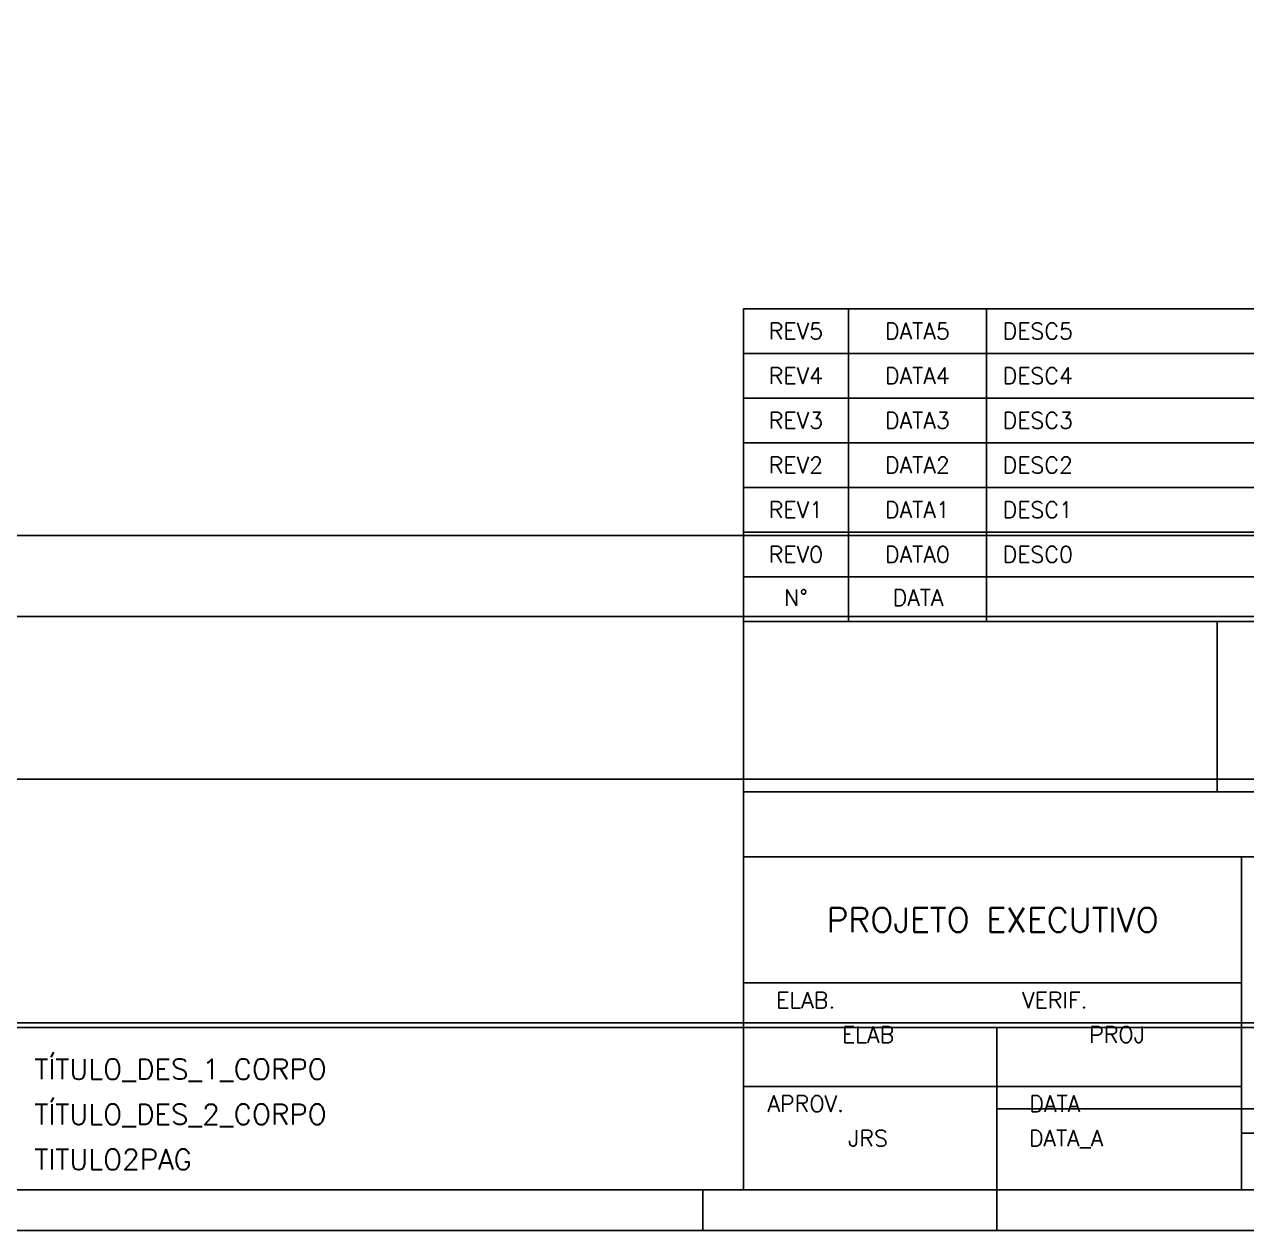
# Model space of a CAD drawing. Header units: millimetres. Extents: x 508 to 928, y 0 to 297.
# Drawn here: x 659.8 to 810.3, y 0 to 148.5 of the extents above; entities that cross this region are included whole.
import ezdxf
from ezdxf.enums import TextEntityAlignment as Align

# ---------------------------------------------------------------- set-up
doc = ezdxf.new("R2010")
doc.units = ezdxf.units.MM
doc.header["$LTSCALE"] = 8
for name, color, linetype in [('-1', 7, 'Continuous'), ('1', 7, 'Continuous'), ('ELET3_LINHA-2', 7, 'Continuous')]:
    doc.layers.add(name, color=color, linetype=linetype)
doc.styles.add('RA80', font='ROMANS.SHX')
doc.styles.add('ROMANS', font='ROMANS9.SHX')

msp = doc.modelspace()

# ---------------------------------------------------------------- linework, layer by layer
at = {"layer": '-1'}
msp.add_line((779.51, 0), (779.51, 5), dxfattribs=at)
at = {"layer": '-1', "color": 2}
msp.add_lwpolyline([(928.32, 297), (508.32, 297), (508.32, 0), (928.32, 0)], close=True, dxfattribs=at)
at = {"layer": '-1', "color": 6}
msp.add_lwpolyline([(923.32, 292), (533.32, 292), (533.32, 5), (923.32, 5)], close=True, dxfattribs=at)
at = {"layer": '-1', "color": 2}
for points in [[(923.32, 25), (533.32, 25)], [(779.51, 25), (779.51, 5)], [(923.32, 15), (779.51, 15)]]:
    msp.add_lwpolyline(points, dxfattribs=at)
at = {"layer": '1', "color": 2}
for p, q in [((748.32, 113.5), (923.32, 113.5)), ((748.32, 75), (748.32, 113.5)), ((761.23, 75), (761.23, 113.5)), ((778.25, 113.5), (778.25, 75)), ((923.32, 108), (748.32, 108)), ((923.32, 102.5), (748.32, 102.5)), ((923.32, 97), (748.32, 97)), ((923.32, 91.5), (748.32, 91.5)), ((923.32, 86), (748.32, 86)), ((923.32, 80.5), (748.32, 80.5)), ((743.32, 0), (743.32, 5))]:
    msp.add_line(p, q, dxfattribs=at)
at = {"layer": '1', "color": 6}
for p, q in [((748.32, 75), (923.32, 75)), ((748.32, 5), (748.32, 75)), ((806.66, 54), (806.66, 75)), ((748.32, 54), (923.32, 54)), ((809.66, 46), (809.66, 5)), ((809.66, 30.5), (748.32, 30.5)), ((809.66, 17.75), (748.32, 17.75)), ((900.25, 12), (809.66, 12))]:
    msp.add_line(p, q, dxfattribs=at)
at = {"layer": '1', "color": 3}
msp.add_line((748.32, 46), (923.32, 46), dxfattribs=at)
at = {"layer": '1', "color": 2}
msp.add_lwpolyline([(928.32, 297), (508.32, 297), (508.32, 0), (928.32, 0)], close=True, dxfattribs=at)
at = {"layer": '1', "color": 6}
msp.add_lwpolyline([(923.32, 292), (533.32, 292), (533.32, 5), (923.32, 5)], close=True, dxfattribs=at)
at = {"layer": 'ELET3_LINHA-2', "color": 4}
for p, q in [((536.08, 85.59), (920.76, 85.59)), ((536.08, 75.59), (920.76, 75.59)), ((536.08, 55.59), (920.76, 55.59)), ((536.08, 25.59), (920.76, 25.59))]:
    msp.add_line(p, q, dxfattribs=at)

# ---------------------------------------------------------------- texts
at = {"layer": '-1', "color": 2, "style": 'ROMANS'}
for tag, text, p in [('TÍTULO_DES_1_CORPO', '-', (660.99, 19.87)), ('TÍTULO_DES_2_CORPO', '-', (660.99, 14.31)), ('TITULO2PAG', '', (660.99, 8.75))]:
    msp.add_attdef(tag, text=text, height=2.5, dxfattribs=at).set_placement(p, align=Align.MIDDLE_LEFT)
at = {"layer": '1', "color": 7, "style": 'ROMANS'}
for s, p in [('N%%D', (754.78, 77.93)), ('DATA', (769.82, 77.93))]:
    msp.add_text(s, height=2, dxfattribs=at).set_placement(p, align=Align.MIDDLE)
at = {"layer": '1', "color": 3, "linetype": 'Continuous', "style": 'ROMANS'}
msp.add_text('PROJETO EXECUTIVO', height=3, dxfattribs=at).set_placement((778.99, 38.25), align=Align.MIDDLE)
at = {"layer": '1', "color": 7, "linetype": 'Continuous', "style": 'ROMANS'}
for s, p in [('ELAB.', (755.99, 28.37)), ('VERIF.', (786.66, 28.37)), ('APROV.', (755.99, 15.62)), ('DATA', (786.66, 15.62)), ('JRS', (763.66, 11.37))]:
    msp.add_text(s, height=2, dxfattribs=at).set_placement(p, align=Align.MIDDLE)
at = {"layer": '1', "color": 7, "style": 'RA80'}
for tag, text, p in [('REV5', '', (754.78, 110.75)), ('DATA5', '', (769.74, 110.75)), ('REV4', '', (754.78, 105.25)), ('DATA4', '', (769.74, 105.25)), ('REV3', '', (754.78, 99.75)), ('DATA3', '', (769.74, 99.75)), ('REV2', '', (754.78, 94.25)), ('DATA2', '', (769.74, 94.25)), ('REV1', '', (754.78, 88.75)), ('DATA1', '', (769.74, 88.75)), ('REV0', '-', (754.78, 83.25)), ('DATA0', 'XX/XX/XX', (769.74, 83.25))]:
    msp.add_attdef(tag, text=text, height=2, dxfattribs=at).set_placement(p, align=Align.MIDDLE_CENTER)
for tag, text, p in [('DESC5', '', (780.23, 110.75)), ('DESC4', '', (780.23, 105.25)), ('DESC3', '', (780.23, 99.75)), ('DESC2', '', (780.23, 94.25)), ('DESC1', '', (780.23, 88.75)), ('DESC0', 'Emissão inicial', (780.23, 83.25))]:
    msp.add_attdef(tag, text=text, height=2, dxfattribs=at).set_placement(p, align=Align.MIDDLE_LEFT)
at = {"layer": '1', "color": 7, "linetype": 'Continuous', "style": 'ROMANS'}
for tag, text, p in [('ELAB', 'XX', (763.66, 24.12)), ('PROJ', 'XX', (794.32, 24.12)), ('DATA_A', 'XX/XX/XX', (788.05, 11.37))]:
    msp.add_attdef(tag, text=text, height=2, dxfattribs=at).set_placement(p, align=Align.MIDDLE_CENTER)

doc.saveas('drawing.dxf')
